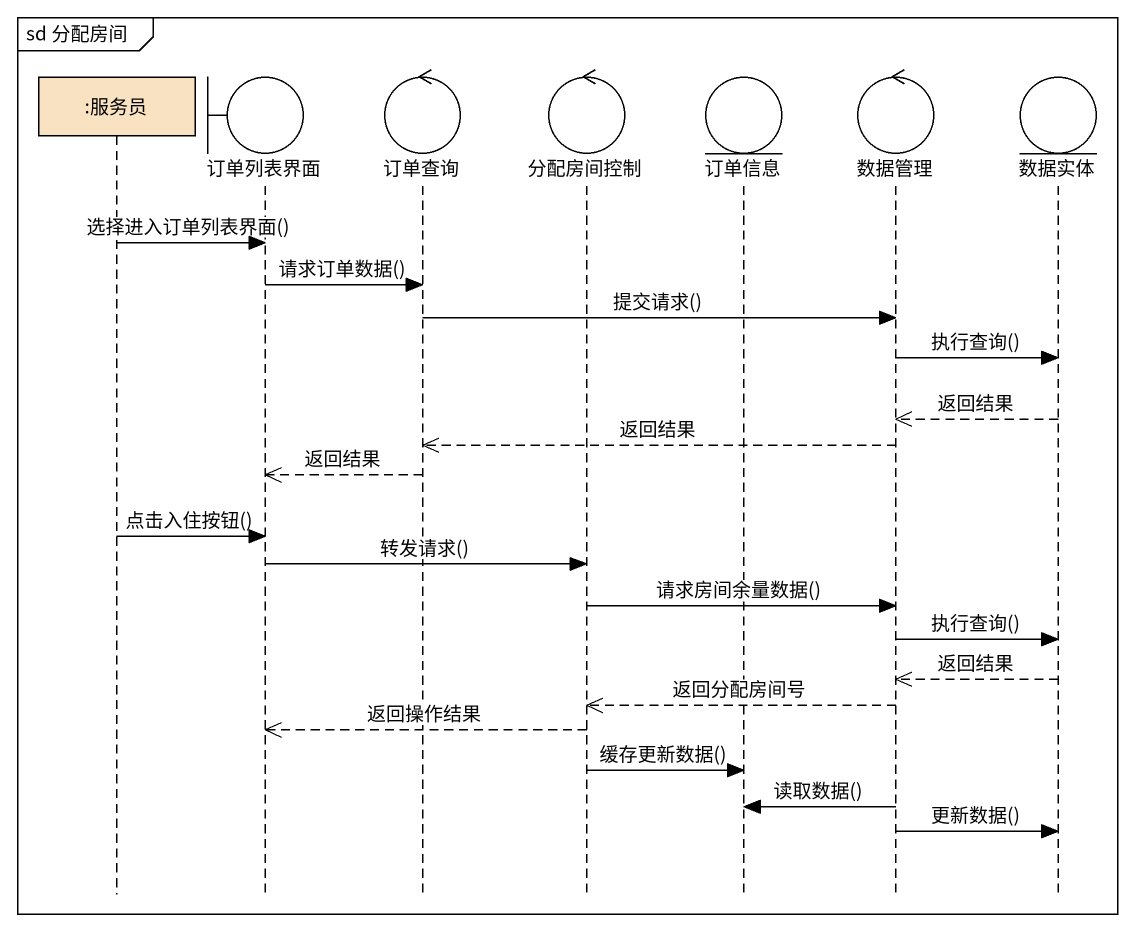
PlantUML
@startuml
mainframe sd 分配房间
hide footbox
participant ":服务员" as 服务员 #F8E2C1
boundary 订单列表界面 #FFFFFF
control 订单查询 #FFFFFF
control 分配房间控制 #FFFFFF
entity 订单信息 #FFFFFF
control 数据管理 #FFFFFF
entity 数据实体 #FFFFFF

服务员 -> 订单列表界面 : 选择进入订单列表界面()
订单列表界面 -> 订单查询 : 请求订单数据()
订单查询 -> 数据管理 : 提交请求()
数据管理 -> 数据实体 : 执行查询()
数据实体 -->> 数据管理 : 返回结果
数据管理 -->> 订单查询 : 返回结果
订单查询 -->> 订单列表界面 : 返回结果
服务员 -> 订单列表界面 : 点击入住按钮()
订单列表界面 -> 分配房间控制 : 转发请求()
分配房间控制 -> 数据管理 : 请求房间余量数据()
数据管理 -> 数据实体 : 执行查询()
数据实体 -->> 数据管理 : 返回结果
数据管理 -->> 分配房间控制 : 返回分配房间号
分配房间控制 -->> 订单列表界面 : 返回操作结果
分配房间控制 -> 订单信息 : 缓存更新数据()
数据管理 -> 订单信息 : 读取数据()
数据管理 -> 数据实体 : 更新数据()
@enduml
